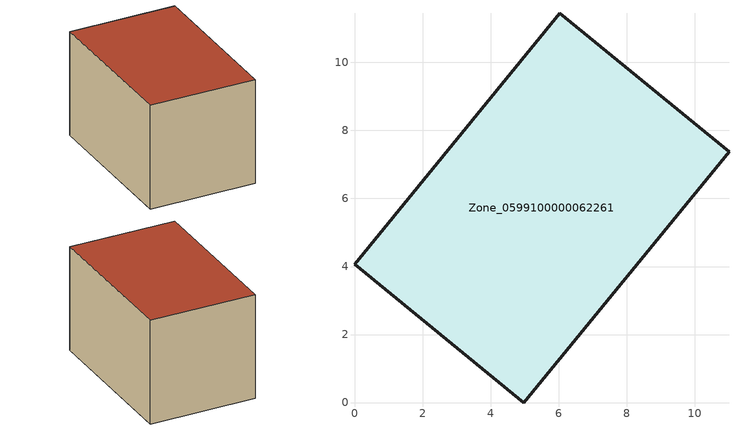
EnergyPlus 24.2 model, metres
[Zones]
Zone_0599100000062261
 floor ground (C_G): 0,4.07 6.03,11.44 11.01,7.37 4.97,0 z0
 wall outside (C_F): 11.01,7.37 6.03,11.44 0,4.07 4.97,0 11.01,7.37 z0:6.39
 roof outside (C_R): 6.03,11.44 0,4.07 4.97,0 11.01,7.37 z6.39
[BUILDING]
Pand.0599100000062261: North Axis=0; Terrain=City; Loads Convergence Tolerance Value=0.04; Temperature Convergence Tolerance Value=0.4; Solar Distribution=FullExterior; Maximum Number of Warmup Days=25; Minimum Number of Warmup Days=1
[Site:Location]
Rotterdam.The.Hague.AP_ZH_NLD Design_Conditions: Latitude=51.96; Longitude=4.45; Time Zone=1; Elevation=-4.5
[SITE:GROUNDTEMPERATURE:BUILDINGSURFACE]
18, 18, 18, 18, 18, 18, 18, 18, 18, 18, 18, 18
[MATERIAL] Thermal Absorptance=0.9; Solar Absorptance=0.7; Visible Absorptance=0.7
Name | Roughness | Thickness | Conductivity | Density | Specific Heat
G.TC.1946-1964 | MediumSmooth | 0.15 | 1 | 540 | 1210
F.TC.1946-1964 | Rough | 0.3 | 0.857143 | 1920 | 840
R.TC.1946-1964 | MediumRough | 0.2 | 0.235294 | 1500 | 1000
[CONSTRUCTION]
C_G: G.TC.1946-1964
C_F: F.TC.1946-1964
C_R: R.TC.1946-1964
[ZONE]
Zone_0599100000062261: Type=1; Multiplier=1; Ceiling Height=Autocalculate; Volume=Autocalculate; Floor Area=autocalculate; Part of Total Floor Area=Yes
[ZONEINFILTRATION:DESIGNFLOWRATE]
Infil_Zone_0599100000062261: Zone or ZoneList or Space or SpaceList=Zone_0599100000062261; Schedule=AlwaysOn; Design Flow Rate Calculation Method=Flow/Area; Flow Rate per Floor Area=0.003; Constant Term Coefficient=1; Temperature Term Coefficient=0; Velocity Term Coefficient=0; Velocity Squared Term Coefficient=0
[HVACTEMPLATE:ZONE:IDEALLOADSAIRSYSTEM]
Zone_0599100000062261: Maximum Heating Supply Air Temperature=50; Minimum Cooling Supply Air Temperature=13; Maximum Heating Supply Air Humidity Ratio=0.0156; Minimum Cooling Supply Air Humidity Ratio=0.0077; Heating Limit=NoLimit; Cooling Limit=NoLimit; Dehumidification Control Type=ConstantSensibleHeatRatio; Cooling Sensible Heat Ratio=0.7; Dehumidification Setpoint=60; Humidification Control Type=None; Humidification Setpoint=30; Outdoor Air Method=None; Outdoor Air Flow Rate per Person=0.00944; Outdoor Air Flow Rate per Zone Floor Area=0; Outdoor Air Flow Rate per Zone=0; Demand Controlled Ventilation Type=None; Outdoor Air Economizer Type=NoEconomizer; Heat Recovery Type=None; Sensible Heat Recovery Effectiveness=0.7; Latent Heat Recovery Effectiveness=0.65
[ZONECONTROL:THERMOSTAT]
ThermostatControl_Zone_0599100000062261: Zone or ZoneList=Zone_0599100000062261; Control Type Schedule=DualSetpointControlType; Control 1=Thermostat_Zone_0599100000062261; Temperature Difference Between Cutout And Setpoint=0
[THERMOSTATSETPOINT:DUALSETPOINT]
Thermostat_Zone_0599100000062261: Heating Setpoint Temperature Schedule=HeatingSetpoint_Zone_0599100000062261; Cooling Setpoint Temperature Schedule=CoolingSetpoint_Zone_0599100000062261
[SCHEDULE:COMPACT]
HeatingSetpoint_Zone_0599100000062261: Through: 12/31, For: AllDays, Until: 24:00, 21
CoolingSetpoint_Zone_0599100000062261: Through: 12/31, For: AllDays, Until: 24:00, 24
DualSetpointControlType: Through: 12/31, For: AllDays, Until: 24:00, 4
AlwaysOn: Through: 12/31, For: AllDays, Until: 24:00, 1
